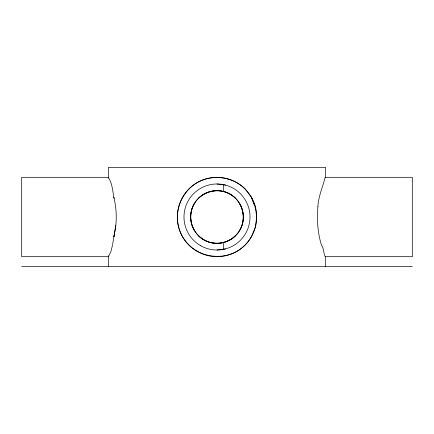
<?xml version="1.0" encoding="UTF-8"?>
<svg xmlns="http://www.w3.org/2000/svg" width="434" height="434" viewBox="0 0 434 434"><rect width="100%" height="100%" fill="white"/><g stroke="black" fill="none" stroke-linecap="round" stroke-linejoin="round"><path stroke-width="0.65" d="M112.623 244.467L115.807 225.268M112.536 245.064L110.958 251.373L109.118 255.338L108.375 255.843L108.375 266.612M194.182 203.828C187.059 215.996 191.573 232.841 203.828 239.818C215.996 246.941 232.841 242.427 239.818 230.172C246.941 218.004 242.427 201.159 230.172 194.182C218.004 187.059 201.159 191.573 194.182 203.828A25.948 25.481 -90 0 0 194.182 230.172M251.346 236.845L255.338 227.27L256.689 217L255.338 206.73L251.346 197.155L245.064 188.936C232.586 176.6 212.4 173.942 197.155 182.627C182.009 191.486 174.218 210.3 178.662 227.27C187.439 260.53 233.525 267.067 250.982 237.349L251.373 236.845M114.446 235.716L113.741 236.845C117.082 223.873 117.082 210.127 113.741 197.155C112.802 190.884 112.211 184.325 109.118 178.662L108.375 178.157L108.375 167.388L325.625 167.388L325.625 177.484M217 250.017L225.544 248.894M108.842 177.311L21.7 177.311L21.7 256.689L108.842 256.689M21.7 266.612L412.3 266.612M217 183.983L225.544 185.106M113.741 197.155L114.446 198.284M251.584 197.736L254.264 205.065M254.932 206.899L255.599 208.732M325.625 256.516L325.625 266.612M223.423 184.83L223.423 191.502M223.423 242.498L223.423 249.17M235.629 235.629A26.447 26.376 -90 0 1 198.387 235.629M198.387 198.371A26.447 26.376 -90 0 1 235.629 198.371M239.812 203.828A25.931 25.465 -90 0 1 239.818 230.172M317.889 206.73C316.923 219.577 317.552 232.705 321.453 245.064C324.149 248.498 323.297 253.027 325.158 256.689L412.3 256.689L412.3 177.311L325.158 177.311C322.825 187.038 318.334 196.407 317.889 206.73M197.155 251.373A39.689 39.689 0 0 0 256.689 217A39.689 39.689 0 0 0 197.155 182.627A39.689 39.689 0 0 0 197.155 251.373M200.492 245.595A33.017 33.017 0 0 0 250.017 217A33.017 33.017 0 0 0 200.492 188.405A33.017 33.017 0 0 0 200.492 245.595M198.371 235.629A26.344 26.344 0 0 0 242.449 223.819A26.344 26.344 0 0 0 210.181 191.551A26.344 26.344 0 0 0 198.371 235.629"/></g></svg>
